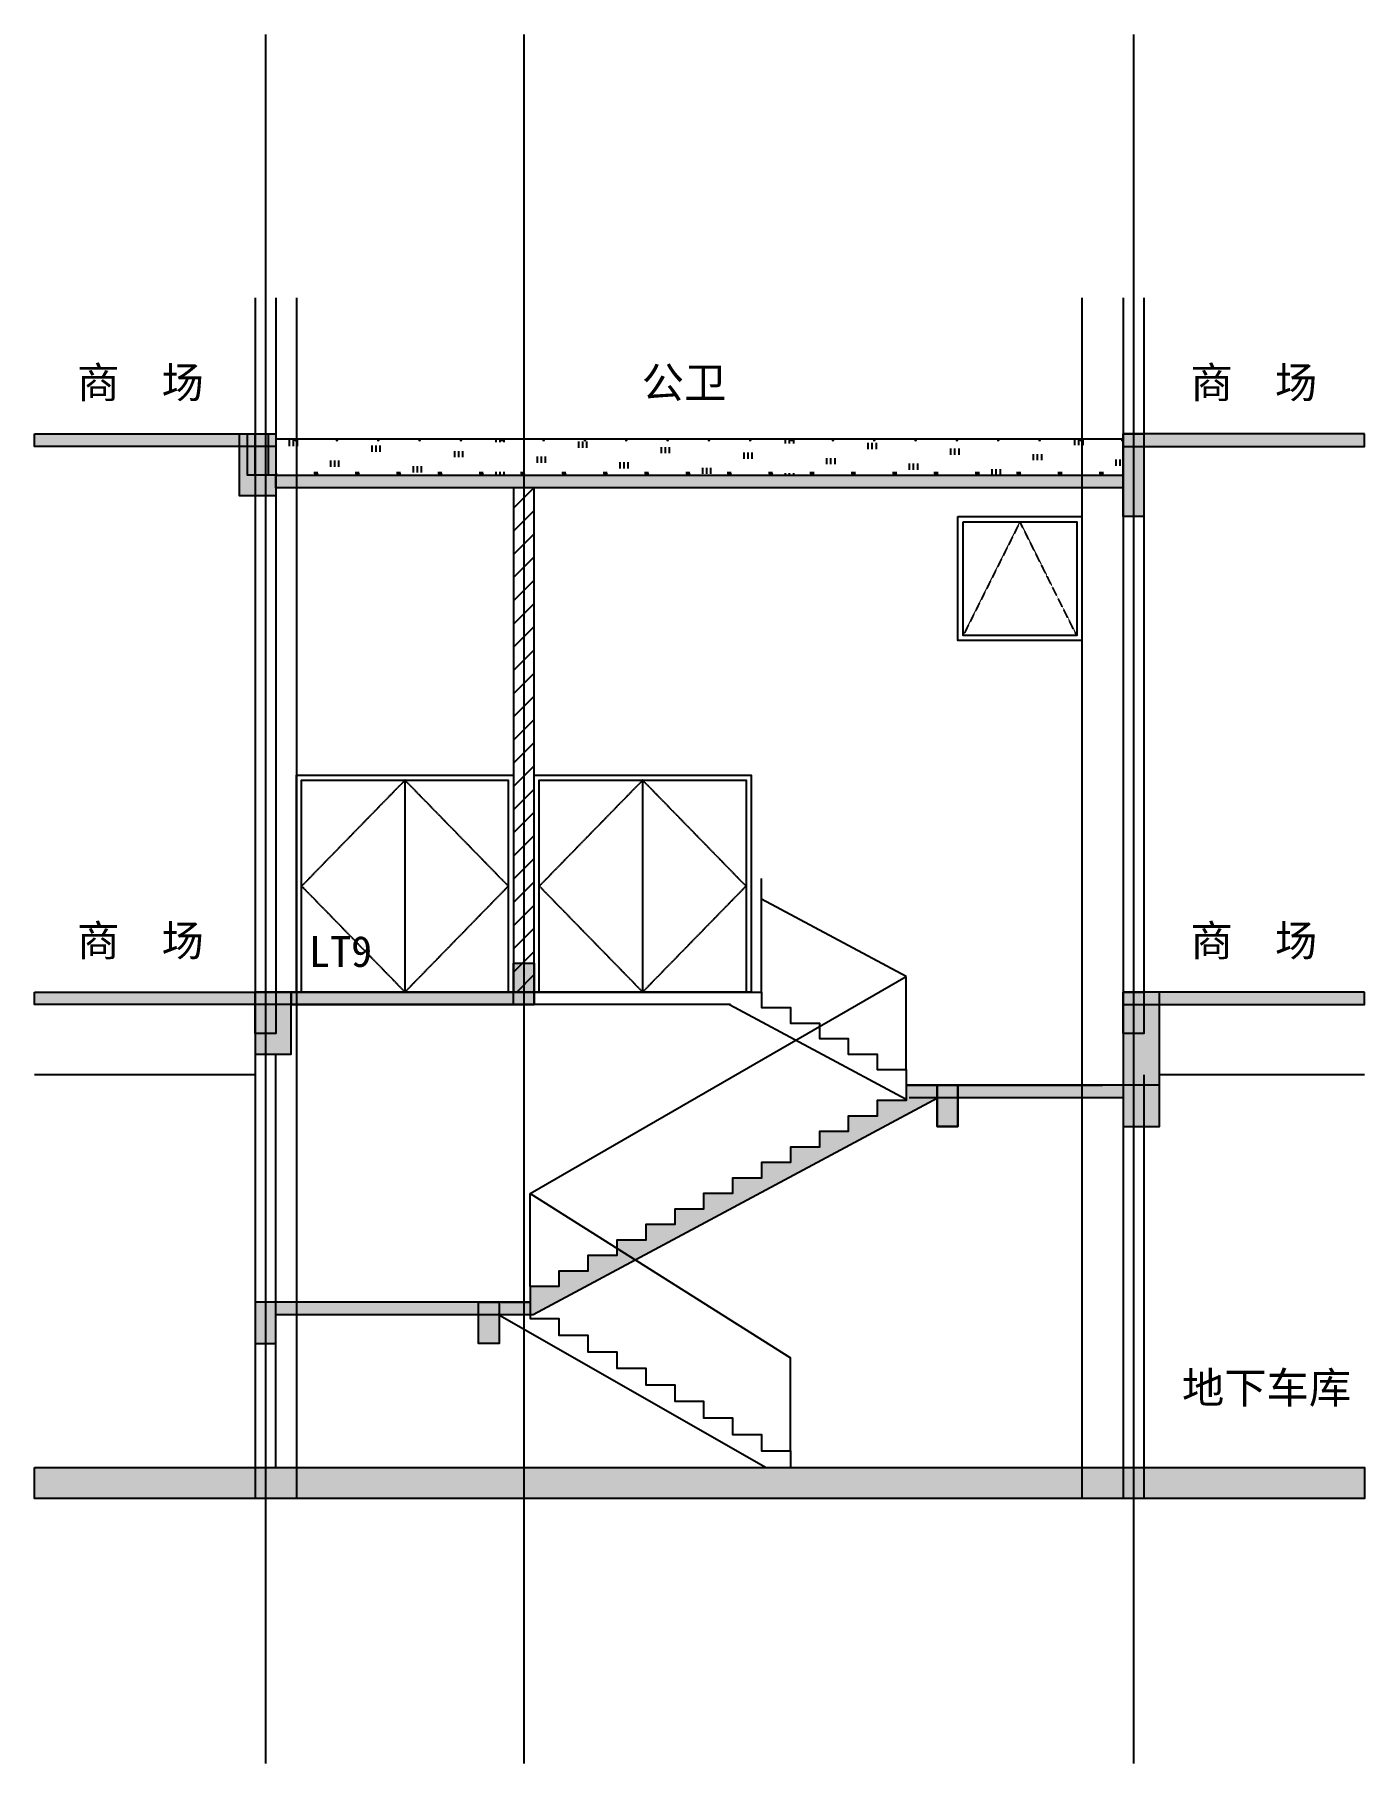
# Model space of a CAD drawing. Extents: x -737978 to 768813, y -372247 to 1140308.
# Drawn here: x 25065 to 37934, y -256594 to -239866 of the extents above; entities that cross this region are included whole.
import ezdxf

# ---------------------------------------------------------------- set-up
doc = ezdxf.new("R2010")
doc.units = 0
doc.header["$LTSCALE"] = 10
doc.header["$MEASUREMENT"] = 0
doc.linetypes.add('DASH', pattern=[0.35, 0.25, -0.1])
doc.layers.get('0').update_dxf_attribs({"linetype": 'CONTINUOUS'})
for name, color, linetype in [('A-ELEV-IDEN', 4, 'CONTINUOUS'), ('AXIS', 3, 'CONTINUOUS'), ('BORDER', 7, 'CONTINUOUS'), ('C-B', 7, 'CONTINUOUS'), ('DIM_LEAD', 3, 'CONTINUOUS'), ('J-COLU-梁柱', 30, 'CONTINUOUS'), ('J-ELEV-立面门窗分格线', 155, 'CONTINUOUS'), ('PUB_HATCH', 8, 'CONTINUOUS'), ('S_STAIR', 2, 'CONTINUOUS')]:
    doc.layers.add(name, color=color, linetype=linetype)
doc.styles.add('_TCH_DYN', font='')
doc.styles.get('_TCH_DYN').set_extended_font_data('SimSun')

# ---------------------------------------------------------------- blocks, each defined once
blk = doc.blocks.new('A$C035B0F65')
at = {"layer": 'PUB_HATCH'}
blk.add_hatch(color=256, dxfattribs=at).paths.add_polyline_path([(200, 400), (200, 0), (0, 0), (0, 400)])
at = {"layer": 'J-COLU-梁柱'}
blk.add_lwpolyline([(200, 400), (200, 0), (0, 0), (0, 400)], close=True, dxfattribs=at)
blk = doc.blocks.new('A$C74714C7F')
at = {"layer": 'PUB_HATCH'}
blk.add_hatch(color=256, dxfattribs=at).paths.add_polyline_path([(350, 800), (350, 200), (0, 200), (0, 800)])
at = {"layer": 'J-COLU-梁柱'}
blk.add_lwpolyline([(350, 800), (350, 200), (0, 200), (0, 800)], close=True, dxfattribs=at)

msp = doc.modelspace()

# ---------------------------------------------------------------- hatches: boundary and pattern name
h = msp.add_hatch()
h.set_pattern_fill('ANSI31', color=256, scale=100, style=0)
h.set_pattern_definition([(45, (117366.84, 62114.56), (-112.2532, 112.2532), [])])
h.paths.add_polyline_path([(29899.1, -244249.9), (29699.1, -244249.9), (29699.1, -249129.9), (29899.1, -249129.9)])
at = {"layer": 'A-ELEV-IDEN'}
h = msp.add_hatch(dxfattribs=at)
h.set_pattern_fill('焦渣矿渣', color=8, scale=100)
h.set_pattern_definition([(0, (117366.84, 62114.56), (200, 346.4), [40, -360]), (300, (117366.84, 62114.56), (399.9912, -0.00508), [40, -360]), (240, (117406.84, 62114.56), (199.9912, -346.40508), [40, -360]), (270, (117526.84, 62114.56), (400, -200), [60, -286.4]), (270, (117566.84, 62114.56), (400, -200), [60, -286.4]), (270, (117606.84, 62114.56), (400, -200), [60, -286.4])])
h.paths.add_polyline_path([(27399.1, -244129.9), (35599.1, -244129.9), (35599.1, -243779.9), (27399.1, -243779.9)])
at = {"layer": 'C-B'}
h = msp.add_hatch(color=256, dxfattribs=at)
h.dxf.hatch_style = 1
h.paths.add_polyline_path([(25064.7, -243729.9), (27399.1, -243729.9), (27399.1, -243849.9), (25064.7, -243849.9)])
h = msp.add_hatch(color=256, dxfattribs=at)
h.dxf.hatch_style = 1
h.paths.add_polyline_path([(37933.5, -243729.9), (35599.1, -243729.9), (35599.1, -243849.9), (37933.5, -243849.9)])
h = msp.add_hatch(color=256, dxfattribs=at)
h.dxf.hatch_style = 1
h.paths.add_polyline_path([(27399.1, -244129.9), (35599.1, -244129.9), (35599.1, -244249.9), (27399.1, -244249.9)])
h = msp.add_hatch(color=256, dxfattribs=at)
h.dxf.hatch_style = 1
h.paths.add_polyline_path([(25064.7, -249129.9), (27549.1, -249129.9), (27549.1, -249249.9), (25064.7, -249249.9)])
h = msp.add_hatch(color=256, dxfattribs=at)
h.dxf.hatch_style = 1
h.paths.add_polyline_path([(37933.5, -249129.9), (35599.1, -249129.9), (35599.1, -249249.9), (37933.5, -249249.9)])
h = msp.add_hatch(color=256, dxfattribs=at)
h.dxf.hatch_style = 1
h.paths.add_polyline_path([(25064.7, -253729.9), (37933.5, -253729.9), (37933.5, -254029.9), (25064.7, -254029.9)])
at = {"layer": 'PUB_HATCH'}
for points in [[(35799.1, -243729.9), (35799.1, -244529.9), (35599.1, -244529.9), (35599.1, -243729.9)], [(29899.1, -248849.9), (29899.1, -249249.9), (29699.1, -249249.9), (29699.1, -248849.9)], [(29899.1, -249129.9), (27549.1, -249129.9), (27549.1, -249249.9), (29899.1, -249249.9)], [(35599.1, -249129.9), (35599.1, -250429.9), (35949.1, -250429.9), (35949.1, -249129.9)], [(29889.2, -252249.9), (33809.2, -250149.9), (35599.1, -250149.9), (35599.1, -250429.9), (35949.1, -250429.9), (35949.1, -250029.9), (33779.1, -250029.9), (33499.1, -250029.9), (33499.1, -250179.9), (33219.1, -250179.9), (33219.1, -250329.9), (32939.1, -250329.9), (32939.1, -250479.9), (32659.1, -250479.9), (32659.1, -250629.9), (32379.1, -250629.9), (32379.1, -250779.9), (32099.1, -250779.9), (32099.1, -250929.9), (31819.1, -250929.9), (31819.1, -251079.9), (31539.1, -251079.9), (31539.1, -251229.9), (31259.1, -251229.9), (31259.1, -251379.9), (30979.1, -251379.9), (30979.1, -251529.9), (30699.1, -251529.9), (30699.1, -251679.9), (30419.1, -251679.9), (30419.1, -251829.9), (30139.1, -251829.9), (30139.1, -251979.9), (29859.1, -251979.9), (29859.1, -252129.9), (27199.1, -252129.9), (27199.1, -252529.9), (27399.1, -252529.9), (27399.1, -252249.9)], [(28379.1, -253730), (28379.1, -253850), (29579.1, -253850), (29579.1, -253730)]]:
    msp.add_hatch(color=256, dxfattribs=at).paths.add_polyline_path(points)

# ---------------------------------------------------------------- linework, layer by layer
at = {"layer": 'A-ELEV-IDEN'}
for points in [[(32099.1, -249129.9), (32099.1, -248029.9)], [(33499.1, -248979.9), (32099.1, -248229.9)], [(29859.1, -251079.9), (33499.1, -248979.9)], [(33499.1, -249879.9), (33499.1, -248979.9)], [(27549.1, -249129.9), (32099.1, -249129.9), (32099.1, -249129.9)], [(32099.1, -249129.9), (32099.1, -249279.9)], [(32099.1, -249129.9), (32099.1, -249279.9), (32379.1, -249279.9), (32379.1, -249429.9), (32659.1, -249429.9), (32659.1, -249579.9), (32939.1, -249579.9), (32939.1, -249729.9), (33219.1, -249729.9), (33219.1, -249879.9), (33499.1, -249879.9), (33499.1, -250029.9), (35399.1, -250029.9)], [(31799.1, -249249.9), (27549.1, -249249.9)], [(31789, -249249.9), (33499.1, -250166.1)], [(33529.2, -250149.9), (33799.1, -250149.9)], [(33999.1, -250149.9), (35524.1, -250149.9)], [(29859.1, -251979.9), (29859.1, -251079.9)], [(29859.1, -251079.9), (32379.1, -252669.9)], [(32137.2, -253729.9), (29547.2, -252249.9)], [(29579.1, -252129.9), (29859.1, -252129.9), (29859.1, -252289.9), (30139.1, -252289.9), (30139.1, -252449.9), (30419.1, -252449.9), (30419.1, -252609.9), (30699.1, -252609.9), (30699.1, -252769.9), (30979.1, -252769.9), (30979.1, -252929.9), (31259.1, -252929.9), (31259.1, -253089.9), (31539.1, -253089.9), (31539.1, -253249.9), (31819.1, -253249.9), (31819.1, -253409.9), (32099.1, -253409.9), (32099.1, -253569.9), (32379.1, -253569.9), (32379.1, -253729.9), (35399.1, -253729.9)], [(32379.1, -253569.9), (32379.1, -252669.9)]]:
    msp.add_lwpolyline(points, dxfattribs=at)
for points in [[(29899.1, -249129.9), (27549.1, -249129.9), (27549.1, -249249.9), (29899.1, -249249.9)], [(33799.1, -250029.9), (33799.1, -250429.9), (33999.1, -250429.9), (33999.1, -250029.9)]]:
    msp.add_lwpolyline(points, close=True, dxfattribs=at)
at = {"layer": 'AXIS'}
for p, q in [((27299.1, -254369.9), (27299.1, -256593.8)), ((29799.1, -254369.9), (29799.1, -256593.8)), ((35699.1, -254369.9), (35699.1, -256593.8))]:
    msp.add_line(p, q, dxfattribs=at)
at = {"layer": 'BORDER', "color": 1}
for points in [[(27299.1, -239865.6), (27299.1, -254369.9)], [(29799.1, -239865.6), (29799.1, -254369.9)], [(35699.1, -239865.6), (35699.1, -254369.9)]]:
    msp.add_lwpolyline(points, dxfattribs=at)
at = {"layer": 'C-B', "color": 8}
for points in [[(27599.1, -242412.9), (27599.1, -254029.9)], [(35199.1, -242412.9), (35199.1, -254029.9)], [(27599.1, -249129.9), (27599.1, -247029.9), (29699.1, -247029.9), (29699.1, -249129.9), (27599.1, -249129.9)], [(29899.1, -249129.9), (29899.1, -247029.9), (31999.1, -247029.9), (31999.1, -249129.9), (29899.1, -249129.9)], [(28649.1, -247079.9), (28649.1, -249129.9)], [(30949.1, -247079.9), (30949.1, -249129.9)]]:
    msp.add_lwpolyline(points, dxfattribs=at)
at = {"layer": 'C-B'}
msp.add_lwpolyline([(27399.1, -244129.9), (35599.1, -244129.9), (35599.1, -243779.9), (27399.1, -243779.9)], close=True, dxfattribs=at)
at = {"layer": 'C-B', "color": 8}
for points in [[(33999.1, -244529.9), (35199.1, -244529.9), (35199.1, -245729.9), (33999.1, -245729.9)], [(34049.1, -244579.9), (35149.1, -244579.9), (35149.1, -245679.9), (34049.1, -245679.9)], [(27649.1, -249129.9), (27649.1, -247079.9), (29649.1, -247079.9), (29649.1, -249129.9)], [(29949.1, -249129.9), (29949.1, -247079.9), (31949.1, -247079.9), (31949.1, -249129.9)]]:
    msp.add_lwpolyline(points, close=True, dxfattribs=at)
at = {"layer": 'C-B', "color": 8, "linetype": 'DASH'}
for points in [[(28649.1, -247079.9), (27649.1, -248104.9), (28649.1, -249129.9), (29649.1, -248104.9)], [(30949.1, -247079.9), (29949.1, -248104.9), (30949.1, -249129.9), (31949.1, -248104.9)]]:
    msp.add_lwpolyline(points, close=True, dxfattribs=at)
at = {"layer": 'C-B'}
for points in [[(27199.1, -249929.9), (25064.7, -249929.9)], [(37933.5, -249929.9), (35949.1, -249929.9)], [(35599.1, -253729.9), (35599.1, -254029.9)], [(35799.1, -253729.9), (35799.1, -254029.9)]]:
    msp.add_lwpolyline(points, dxfattribs=at)
at = {"layer": 'J-COLU-梁柱'}
for points in [[(27199.1, -242412.9), (27199.1, -249249.9)], [(27399.1, -242412.9), (27399.1, -249249.9)], [(35599.1, -242412.9), (35599.1, -249529.9)], [(35799.1, -242412.9), (35799.1, -249529.9)], [(27199.1, -249129.9), (27199.1, -254029.9)], [(27399.1, -253729.9), (27399.1, -249729.9)], [(29889.2, -252249.9), (33809.2, -250149.9), (35599.1, -250149.9), (35599.1, -250429.9), (35949.1, -250429.9), (35949.1, -250029.9), (33779.1, -250029.9), (33499.1, -250029.9), (33499.1, -250179.9), (33219.1, -250179.9), (33219.1, -250329.9), (32939.1, -250329.9), (32939.1, -250479.9), (32659.1, -250479.9), (32659.1, -250629.9), (32379.1, -250629.9), (32379.1, -250779.9), (32099.1, -250779.9), (32099.1, -250929.9), (31819.1, -250929.9), (31819.1, -251079.9), (31539.1, -251079.9), (31539.1, -251229.9), (31259.1, -251229.9), (31259.1, -251379.9), (30979.1, -251379.9), (30979.1, -251529.9), (30699.1, -251529.9), (30699.1, -251679.9), (30419.1, -251679.9), (30419.1, -251829.9), (30139.1, -251829.9), (30139.1, -251979.9), (29859.1, -251979.9), (29859.1, -252129.9), (27199.1, -252129.9), (27199.1, -252529.9), (27399.1, -252529.9), (27399.1, -252249.9), (29889.2, -252249.9)], [(35599.1, -249929.9), (35599.1, -253729.9)], [(35799.1, -249929.9), (35799.1, -253729.9)]]:
    msp.add_lwpolyline(points, dxfattribs=at)
for points in [[(25064.7, -243729.9), (27399.1, -243729.9), (27399.1, -243849.9), (25064.7, -243849.9)], [(37933.5, -243729.9), (35599.1, -243729.9), (35599.1, -243849.9), (37933.5, -243849.9)], [(35799.1, -243729.9), (35799.1, -244529.9), (35599.1, -244529.9), (35599.1, -243729.9)], [(27399.1, -244129.9), (35599.1, -244129.9), (35599.1, -244249.9), (27399.1, -244249.9)], [(29899.1, -244249.9), (29699.1, -244249.9), (29699.1, -249129.9), (29899.1, -249129.9)], [(29899.1, -248849.9), (29899.1, -249249.9), (29699.1, -249249.9), (29699.1, -248849.9)], [(25064.7, -249129.9), (27549.1, -249129.9), (27549.1, -249249.9), (25064.7, -249249.9)], [(37933.5, -249129.9), (35599.1, -249129.9), (35599.1, -249249.9), (37933.5, -249249.9)], [(35599.1, -249129.9), (35599.1, -250429.9), (35949.1, -250429.9), (35949.1, -249129.9)], [(25064.7, -253729.9), (37933.5, -253729.9), (37933.5, -254029.9), (25064.7, -254029.9)]]:
    msp.add_lwpolyline(points, close=True, dxfattribs=at)
at = {"layer": 'J-ELEV-立面门窗分格线', "color": 8, "linetype": 'DASH'}
for points in [[(33999.1, -244529.9), (35199.1, -244529.9)], [(33999.1, -244529.9), (35199.1, -244529.9)], [(35149.1, -245679.9), (34600.6, -244579.9), (34050.6, -245679.9)]]:
    msp.add_lwpolyline(points, dxfattribs=at)

# ---------------------------------------------------------------- block references
at = {"layer": 'C-B'}
msp.add_blockref('A$C74714C7F', (27049.1, -244529.9), dxfattribs=at)
at = {"layer": 'C-B', "xscale": -1}
msp.add_blockref('A$C74714C7F', (27549.1, -249929.9), dxfattribs=at)
at = {"layer": 'J-COLU-梁柱'}
msp.add_blockref('A$C035B0F65', (29359.1, -252529.9), dxfattribs=at)
at = {"layer": 'S_STAIR'}
for p in [(27124.1, -244129.9), (27199.1, -244129.9), (27199.1, -249529.9), (35599.1, -249529.9), (33799.1, -250429.9)]:
    msp.add_blockref('A$C035B0F65', p, dxfattribs=at)

# ---------------------------------------------------------------- texts
at = {"layer": 'DIM_LEAD', "color": 0, "linetype": 'Continuous', "style": '_TCH_DYN'}
for s, p in [('商  场', (25476.5, -243382.4)), ('公卫', (30940.1, -243382.4)), ('商  场', (36250.5, -243382.4)), ('商  场', (25476.5, -248782.4)), ('商  场', (36250.5, -248782.4)), ('LT9', (27719.6, -248887)), ('地下车库', (36168, -253108))]:
    msp.add_text(s, height=300, dxfattribs=at).set_placement(p)

doc.saveas('drawing.dxf')
